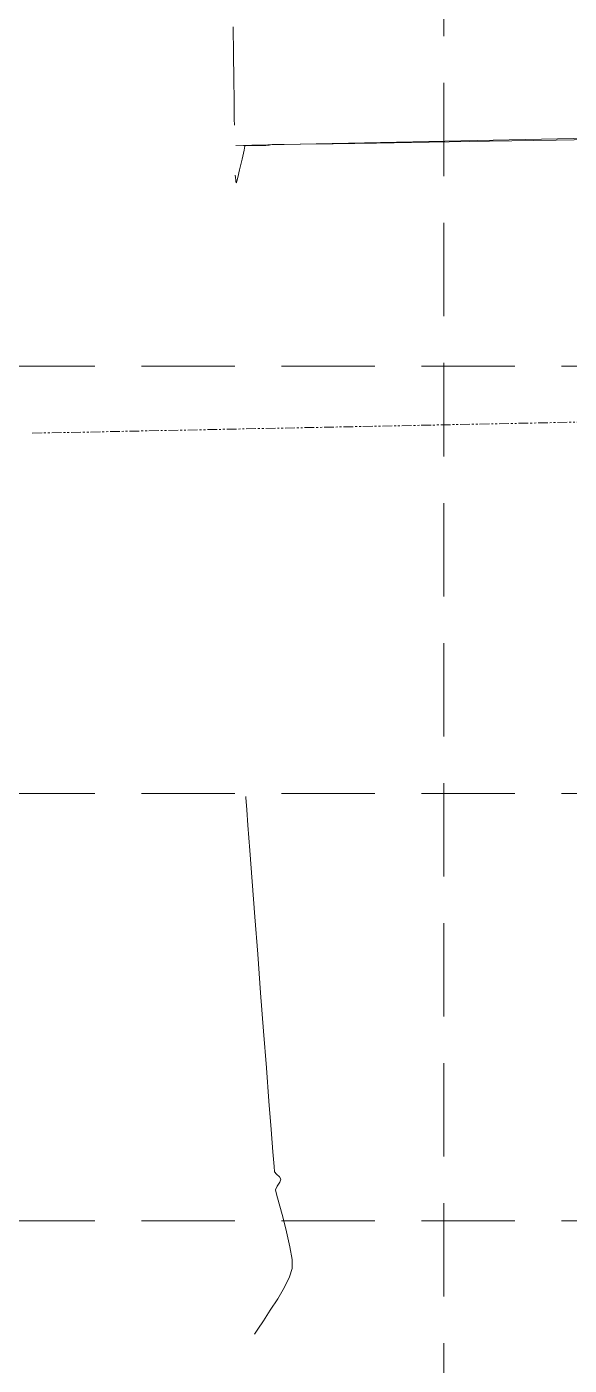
# Model space of a CAD drawing. Extents: x 2140663 to 2528301, y 336313 to 7007653.
# Drawn here: x 2527284.6 to 2527319.4, y 7007395.6 to 7007481.6 of the extents above; entities that cross this region are included whole.
import ezdxf

# ---------------------------------------------------------------- set-up
doc = ezdxf.new("R2010")
doc.units = 0
doc.header["$MEASUREMENT"] = 0
doc.linetypes.add('HIDDEN', pattern=[0.375, 0.25, -0.125])
doc.linetypes.add('xdrc002pt$0$PHANTOM2', pattern=[1.25, 0.625, -0.125, 0.125, -0.125, 0.125, -0.125])
for name, color, linetype in [('1 EXISTING CONTOURS', 43, 'Continuous'), ('GRID', 254, 'HIDDEN'), ('xdrc002bs$0$v-pave-exst', 6, 'Continuous'), ('xdrc002pt$0$V-ADJC-LINE-E', 2, 'xdrc002pt$0$PHANTOM2')]:
    doc.layers.add(name, color=color, linetype=linetype)

msp = doc.modelspace()

# ---------------------------------------------------------------- linework, layer by layer
at = {"layer": '1 EXISTING CONTOURS', "color": 43, "lineweight": 0, "elevation": 601}
for points in [[(2527297.867707806, 7007479.865195044), (2527297.846820895, 7007481.632221212)], [(2527297.886831154, 7007478.256707818), (2527297.867707806, 7007479.865195044)], [(2527297.903000961, 7007476.899610304), (2527297.886831154, 7007478.256707818)], [(2527297.913010589, 7007476.057328604), (2527297.903000961, 7007476.899610304)], [(2527297.918411019, 7007475.59879637), (2527297.913010589, 7007476.057328604)], [(2527297.920865274, 7007475.386716516), (2527297.918411019, 7007475.59879637)], [(2527297.921720032, 7007475.310987498), (2527297.920865274, 7007475.386716516)], [(2527298.600321577, 7007474.001662261), (2527298.513803419, 7007474.000621628)], [(2527298.602932188, 7007473.958418648), (2527298.548962996, 7007473.712626743)], [(2527298.704484466, 7007474.000384674), (2527298.600321577, 7007474.001662261)], [(2527298.895489784, 7007474.000972478), (2527298.704484466, 7007474.000384674)], [(2527299.71529453, 7007474.005383818), (2527299.298999947, 7007474.002635524)], [(2527299.944653109, 7007474.009227365), (2527299.71529453, 7007474.005383818)], [(2527300.15207787, 7007474.033729901), (2527299.944653109, 7007474.009227365)], [(2527300.833469016, 7007474.066133639), (2527300.359487641, 7007474.059035209)], [(2527302.168643127, 7007474.085182398), (2527300.833469016, 7007474.066133639)], [(2527310.435783749, 7007474.21003141), (2527307.060354308, 7007474.157531206)], [(2527298.417136735, 7007473.130495375), (2527298.256498634, 7007472.436717346)], [(2527297.985073728, 7007471.945135946), (2527297.969129122, 7007472.092965272)], [(2527298.256498634, 7007472.436717346), (2527298.140202022, 7007471.95230289)], [(2527298.006197386, 7007471.767156524), (2527297.985073728, 7007471.945135946)], [(2527298.038258759, 7007471.6186695), (2527298.025000181, 7007471.658290528)], [(2527298.051296587, 7007471.623786731), (2527298.044967829, 7007471.612992511)], [(2527298.140202022, 7007471.95230289), (2527298.076583518, 7007471.70567681)], [(2527298.657474335, 7007432.168178707), (2527298.663787442, 7007432.085542106)], [(2527298.681882615, 7007431.847102471), (2527298.721865097, 7007431.317806476)], [(2527298.721865097, 7007431.317806476), (2527298.796811054, 7007430.323272963)], [(2527298.796811054, 7007430.323272963), (2527298.920269539, 7007428.68363156)], [(2527299.070336121, 7007426.691192638), (2527299.240071808, 7007424.439952325)], [(2527299.422537609, 7007422.023906746), (2527299.610794534, 7007419.537052031)], [(2527299.797903591, 7007417.073384302), (2527299.97692579, 7007414.726899688)], [(2527299.97692579, 7007414.726899688), (2527300.14092214, 7007412.591594313)], [(2527300.282953649, 7007410.761464309), (2527300.396081328, 7007409.330505798)], [(2527300.473366185, 7007408.392714906), (2527300.507869229, 7007408.042087764)], [(2527300.632598776, 7007407.893251385), (2527300.814124659, 7007407.721073728)], [(2527300.91464071, 7007407.577066828), (2527300.834926427, 7007407.384231721)], [(2527300.834926427, 7007407.384231721), (2527300.668140494, 7007407.113733782)], [(2527300.797084876, 7007405.988914303), (2527301.030018586, 7007405.141195222)], [(2527301.63157623, 7007402.407036359), (2527301.64276439, 7007401.820605161)], [(2527300.704175298, 7007399.888155221), (2527300.231314955, 7007399.143722829)], [(2527300.231314955, 7007399.143722829), (2527299.782903564, 7007398.46704107)], [(2527299.421609689, 7007397.928845042), (2527299.210101897, 7007397.599869849)]]:
    msp.add_lwpolyline(points, dxfattribs=at)
at = {"layer": '1 EXISTING CONTOURS', "color": 43, "lineweight": 0, "extrusion": (0.9753050233801777, -0.220862199955971, 0), "elevation": 917200.9100806653}
msp.add_lwpolyline([(7392609.030598908, 601.0000000000007), (7392608.433727824, 601.0000000000007)], dxfattribs=at)
at = {"layer": '1 EXISTING CONTOURS', "color": 43, "lineweight": 0, "extrusion": (0.4279545696051393, 0.9038002469318539, 0), "elevation": 7414925.679868824}
msp.add_lwpolyline([(714707.4991091951, 601), (714707.4004936335, 601)], dxfattribs=at)
at = {"layer": '1 EXISTING CONTOURS', "color": 43, "lineweight": 0, "extrusion": (0.004121412513125312, -0.9999915069433823, 0), "elevation": -6996998.444806763}
msp.add_lwpolyline([(2556158.525543774, 601), (2556158.122030182, 601)], dxfattribs=at)
at = {"layer": '1 EXISTING CONTOURS', "color": 43, "lineweight": 0, "extrusion": (0.1211082949612551, -0.9926393004972036, 0), "elevation": -6649817.110820496}
msp.add_lwpolyline([(3357360.896263123, 601), (3357360.687315351, 601)], dxfattribs=at)
at = {"layer": '1 EXISTING CONTOURS', "color": 43, "lineweight": 0, "extrusion": (0.0145292736899361, -0.999894444532043, 0), "elevation": -6970014.543070754}
msp.add_lwpolyline([(2628851.012974137, 601.0000000000003), (2628848.906938798, 601.0000000000003)], dxfattribs=at)
at = {"layer": '1 EXISTING CONTOURS', "color": 43, "lineweight": 0, "extrusion": (0.01498438045213227, -0.9998877278687172, 0), "elevation": -6968817.282960924}
msp.add_lwpolyline([(2632025.972989168, 601), (2632023.18677821, 601)], dxfattribs=at)
at = {"layer": '1 EXISTING CONTOURS', "color": 43, "lineweight": 0, "extrusion": (0.01621991952758741, -0.9998684484523546, 0), "elevation": -6965559.594064354}
msp.add_lwpolyline([(2640642.506879572, 601.0000000000007), (2640638.631962895, 601.0000000000007)], dxfattribs=at)
at = {"layer": '1 EXISTING CONTOURS', "color": 43, "lineweight": 0, "extrusion": (0.01699601018419881, -0.9998555573870751, 0), "elevation": -6963507.835233596}
msp.add_lwpolyline([(2646052.645864753, 601), (2646048.362415445, 601)], dxfattribs=at)
at = {"layer": '1 EXISTING CONTOURS', "color": 43, "lineweight": 0, "extrusion": (0.0178970888212149, -0.9998398342793338, 0), "elevation": -6961120.343166361}
msp.add_lwpolyline([(2652331.795431996, 601), (2652327.193994552, 601)], dxfattribs=at)
at = {"layer": '1 EXISTING CONTOURS', "color": 43, "lineweight": 0, "extrusion": (0.9854103700664909, 0.1701951896071733, 0), "elevation": 3683063.64963339}
msp.add_lwpolyline([(6475101.273467777, 601.0000000000007), (6475101.383945603, 601.0000000000007)], dxfattribs=at)
at = {"layer": '1 EXISTING CONTOURS', "color": 43, "lineweight": 0, "extrusion": (-0.6459477565961961, -0.763381618686448, 0), "elevation": -6981877.525222481}
msp.add_lwpolyline([(-2597167.695353404, 601.0000000000007), (-2597167.704142022, 601.0000000000007)], dxfattribs=at)
at = {"layer": '1 EXISTING CONTOURS', "color": 43, "lineweight": 0, "extrusion": (0.9554834169272375, -0.2950448101171259, 0), "elevation": 347273.2430051079}
msp.add_lwpolyline([(7441189.190475977, 601), (7441189.104770587, 601)], dxfattribs=at)
at = {"layer": '1 EXISTING CONTOURS', "color": 43, "lineweight": 0, "extrusion": (0.9971327365605491, 0.07567235743169697, 0), "elevation": 3050321.138183675}
msp.add_lwpolyline([(6796093.283896024, 601.0000000000003), (6796093.044770754, 601.0000000000003)], dxfattribs=at)
at = {"layer": '1 EXISTING CONTOURS', "color": 43, "lineweight": 0, "extrusion": (0.9971756079005051, 0.07510530612585577, 0), "elevation": 3046455.913605321}
msp.add_lwpolyline([(6797823.39834135, 601.0000000000007), (6797821.400259063, 601.0000000000007)], dxfattribs=at)
at = {"layer": '1 EXISTING CONTOURS', "color": 43, "lineweight": 0, "extrusion": (0.997160317689247, 0.07530803958330382, 0), "elevation": 3047837.910226739}
msp.add_lwpolyline([(6797199.629516073, 601.0000000000003), (6797197.206590154, 601.0000000000003)], dxfattribs=at)
at = {"layer": '1 EXISTING CONTOURS', "color": 43, "lineweight": 0, "extrusion": (0.9971284158709821, 0.07572926952391645, 0), "elevation": 3050709.020131475}
msp.add_lwpolyline([(6795906.588930516, 601.0000000000007), (6795904.118167783, 601.0000000000007)], dxfattribs=at)
at = {"layer": '1 EXISTING CONTOURS', "color": 43, "lineweight": 0, "extrusion": (0.9970020862211217, 0.07737467331582681, 0), "elevation": 3061919.77307013}
msp.add_lwpolyline([(6790855.950056794, 601), (6790854.11442372, 601)], dxfattribs=at)
at = {"layer": '1 EXISTING CONTOURS', "color": 43, "lineweight": 0, "extrusion": (0.996621363509632, 0.08213317110767038, 0), "elevation": 3094302.316304924}
msp.add_lwpolyline([(6776158.645766976, 601), (6776157.704796887, 601)], dxfattribs=at)
at = {"layer": '1 EXISTING CONTOURS', "color": 43, "lineweight": 0, "extrusion": (0.7664474746929935, 0.6423069893257688, 0), "elevation": 6437950.254537264}
msp.add_lwpolyline([(3747507.417670569, 601), (3747507.223480641, 601)], dxfattribs=at)
at = {"layer": '1 EXISTING CONTOURS', "color": 43, "lineweight": 0, "extrusion": (0.8200036982276938, 0.5723582225258107, 0), "elevation": 6083143.441863485}
msp.add_lwpolyline([(4299578.84450933, 601.0000000000007), (4299578.668891951, 601.0000000000007)], dxfattribs=at)
at = {"layer": '1 EXISTING CONTOURS', "color": 43, "lineweight": 0, "extrusion": (0.9086903047387435, -0.4174708733238878, 0), "elevation": -628854.7532074503}
msp.add_lwpolyline([(7422637.322687846, 601), (7422637.075736554, 601)], dxfattribs=at)
at = {"layer": '1 EXISTING CONTOURS', "color": 43, "lineweight": 0, "extrusion": (0.976636205548805, 0.214899329945983, 0), "elevation": 3974140.279303625}
msp.add_lwpolyline([(6300572.077132922, 601.0000000000007), (6300571.791619344, 601.0000000000007)], dxfattribs=at)
at = {"layer": '1 EXISTING CONTOURS', "color": 43, "lineweight": 0, "extrusion": (0.9643045898252469, 0.2647955023068977, 0), "elevation": 4292617.347200878}
msp.add_lwpolyline([(6088056.518417262, 601), (6088055.873834273, 601)], dxfattribs=at)
at = {"layer": '1 EXISTING CONTOURS', "color": 43, "lineweight": 0, "extrusion": (0.9680148749395117, 0.2508928095738132, 0), "elevation": 4204572.554204395}
msp.add_lwpolyline([(6149190.755344428, 601.0000000000007), (6149189.766436956, 601.0000000000007)], dxfattribs=at)
at = {"layer": '1 EXISTING CONTOURS', "color": 43, "lineweight": 0, "extrusion": (0.9750784297757932, 0.2218604421386869, 0), "elevation": 4018982.752336306}
msp.add_lwpolyline([(6272060.489475937, 601), (6272059.514940468, 601)], dxfattribs=at)
at = {"layer": '1 EXISTING CONTOURS', "color": 43, "lineweight": 0, "extrusion": (0.9864973017698034, 0.1637775125006409, 0), "elevation": 3640831.175623793}
msp.add_lwpolyline([(6498869.230345987, 601.0000000000007), (6498868.39239823, 601.0000000000007)], dxfattribs=at)
at = {"layer": '1 EXISTING CONTOURS', "color": 43, "lineweight": 0, "extrusion": (0.950963600455855, -0.3093028137732294, 0), "elevation": 235962.7692883955}
msp.add_lwpolyline([(7445485.574524327, 601.0000000000007), (7445485.024268068, 601.0000000000007)], dxfattribs=at)
at = {"layer": '1 EXISTING CONTOURS', "color": 43, "lineweight": 0, "extrusion": (0.8626985557900103, -0.5057185005888458, 0), "elevation": -1363473.096925199}
msp.add_lwpolyline([(7323377.345459162, 601), (7323376.486007256, 601)], dxfattribs=at)
at = {"layer": '1 EXISTING CONTOURS', "color": 43, "lineweight": 0, "extrusion": (0.8944869940518324, -0.4470939693980645, 0), "elevation": -872328.5639284435}
msp.add_lwpolyline([(7397970.569801215, 601.0000000000007), (7397969.823308139, 601.0000000000007)], dxfattribs=at)
at = {"layer": '1 EXISTING CONTOURS', "color": 43, "lineweight": 0, "extrusion": (0.830268473279374, -0.5573636714734261, 0), "elevation": -1807332.004796632}
msp.add_lwpolyline([(7226647.112803537, 601), (7226646.464584263, 601)], dxfattribs=at)
at = {"layer": 'GRID', "color": 253, "linetype": 'HIDDEN', "lineweight": 0, "ltscale": 24}
for p, q in [((2527311.604736099, 7006032.024834732), (2527311.351720035, 7007623.446631561)), ((2527228.947377252, 7007459.818157976), (2528272.331315909, 7007459.818157976)), ((2527228.947377252, 7007432.360685904), (2528272.331315909, 7007432.360685904)), ((2527228.947377252, 7007404.903213835), (2528272.331315909, 7007404.903213835))]:
    msp.add_line(p, q, dxfattribs=at)
at = {"layer": 'xdrc002bs$0$v-pave-exst', "color": 7, "lineweight": 0}
msp.add_lwpolyline([(2527661.907952487, 7007455.796298092, 0.3313427926009946), (2527630.467704535, 7007480.68569177), (2527606.798120412, 7007480.250347688), (2527603.757752875, 7007479.745863429), (2527602.165658521, 7007479.252640828), (2527599.950462448, 7007478.723752975), (2527597.429241329, 7007478.522443344), (2527586.508153763, 7007478.278237397), (2527583.075748519, 7007478.519942976), (2527581.192221266, 7007479.018886419), (2527579.369442957, 7007479.513829274), (2527576.441932031, 7007479.713808711), (2527517.506526839, 7007478.450732788), (2527457.125498852, 7007477.29414254), (2527298.018688595, 7007474.010729227)], format="xyb", dxfattribs=at)
at = {"layer": 'xdrc002pt$0$V-ADJC-LINE-E', "color": 7, "lineweight": 0}
msp.add_line((2527284.938087328, 7007455.513197814), (2527332.689760574, 7007456.482693587), dxfattribs=at)

doc.saveas('drawing.dxf')
